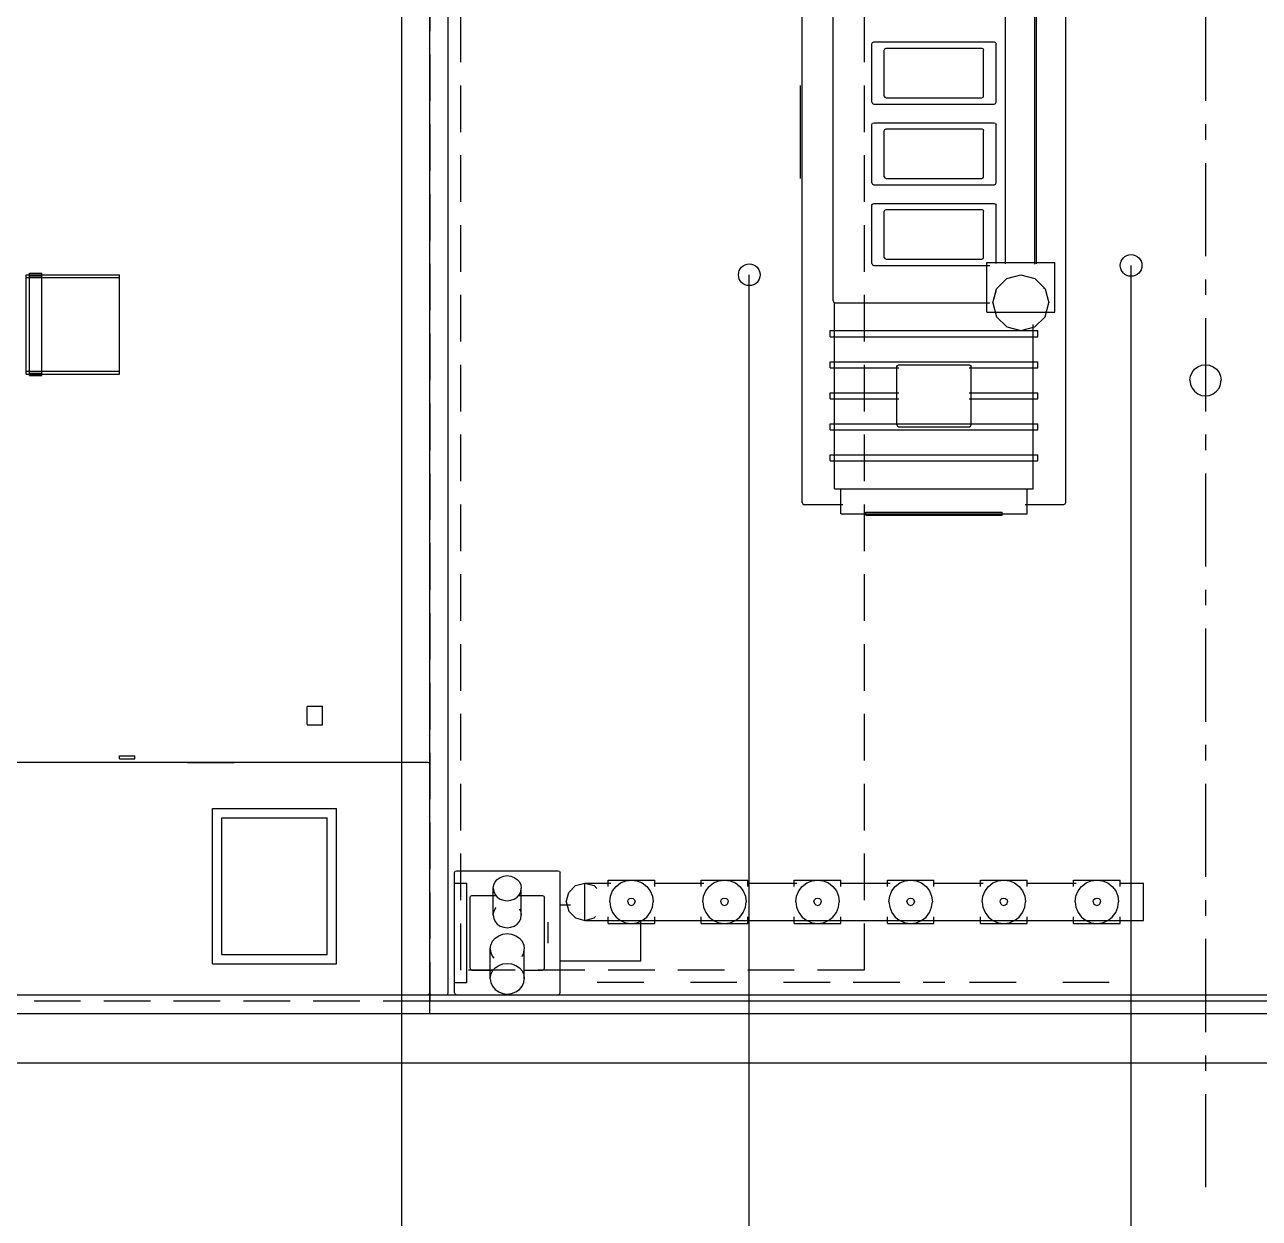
# Model space of a CAD drawing. Extents: x 5 to 836, y 5 to 589.
# Drawn here: x 286.9 to 366.5, y 376 to 452.9 of the extents above; entities that cross this region are included whole.
import ezdxf

# ---------------------------------------------------------------- set-up
doc = ezdxf.new("R2010")
doc.units = 0
doc.linetypes.add('CENTER', pattern=[10, 6, -1.5, 1, -1.5])
doc.linetypes.add('DASHED', pattern=[4.5, 3, -1.5])
for name, color, linetype in [('CENTRE', 4, 'CENTER'), ('CUT', 7, 'CONTINUOUS'), ('DETAIL', 8, 'CONTINUOUS'), ('GA', 4, 'DASHED'), ('MARKING', 4, 'DASHED'), ('MARKUP', 1, 'CONTINUOUS'), ('OUTLINE', 7, 'CONTINUOUS')]:
    doc.layers.add(name, color=color, linetype=linetype)

msp = doc.modelspace()

# ---------------------------------------------------------------- linework, layer by layer
at = {"layer": 'CENTRE'}
msp.add_line((363, 564), (363, 377), dxfattribs=at)
at = {"layer": 'CUT'}
for p, q in [((313, 390.52), (313, 461.8)), ((314.2, 390.52), (314.2, 461.8)), ((287, 436.62), (293, 436.62)), ((287, 430.61), (287, 436.59)), ((287.2, 436.73), (288, 436.73)), ((287.2, 430.5), (287.2, 436.7)), ((288, 430.47), (288, 436.73)), ((293, 430.58), (293, 436.62)), ((349.54, 435.9), (350.2, 436.56)), ((350.2, 436.56), (351.1, 436.8)), ((351.1, 436.8), (352, 436.56)), ((352, 436.56), (352.66, 435.9)), ((349.3, 435), (349.54, 435.9)), ((352.66, 435.9), (352.9, 435)), ((349.3, 435), (349.54, 434.1)), ((352.66, 434.1), (352.9, 435)), ((349.54, 434.1), (350.2, 433.44)), ((352, 433.44), (352.66, 434.1)), ((350.2, 433.44), (351.1, 433.2)), ((351.1, 433.2), (352, 433.44)), ((287, 430.58), (293, 430.58)), ((287.2, 430.47), (288, 430.47)), ((305.1, 409), (306.1, 409)), ((305.1, 407.82), (305.1, 408.98)), ((306.1, 407.8), (306.1, 409)), ((305.1, 407.8), (306.1, 407.8)), ((285.52, 405.4), (312.88, 405.4)), ((312.88, 405.4), (312.96, 405.37)), ((312.96, 405.36), (313, 405.28)), ((203, 390.4), (554.2, 390.4)), ((312.88, 390.4), (312.96, 390.44)), ((312.97, 390.44), (313, 390.52)), ((313, 389.2), (313, 390.4)), ((313.02, 390.48), (313.04, 390.44)), ((313.07, 390.42), (313.12, 390.4)), ((314.12, 390.42), (314.16, 390.44)), ((314.18, 390.47), (314.2, 390.52)), ((203, 389.2), (554.2, 389.2)), ((239.75, 386.02), (512.99, 386))]:
    msp.add_line(p, q, dxfattribs=at)
at = {"layer": 'DETAIL'}
for p, q in [((313, 389.2), (313, 550.8)), ((287.2, 430.3), (287.2, 436.9)), ((288, 430.3), (288, 436.9)), ((348.9, 437.6), (353.3, 437.6)), ((287, 430.4), (287, 436.8)), ((293, 430.4), (293, 436.8)), ((349.3, 435), (349.51, 435.77)), ((352.56, 435.99), (352.66, 435.9)), ((352.66, 435.9), (352.9, 435)), ((339.1, 435), (349.1, 435)), ((349.3, 435), (349.54, 434.1)), ((352.66, 434.1), (352.9, 435)), ((348.9, 434.4), (353.3, 434.4)), ((349.54, 434.1), (350.2, 433.44)), ((352, 433.44), (352.66, 434.1)), ((338.8, 433.2), (352.2, 433.2)), ((350.2, 433.44), (351.1, 433.2)), ((351.1, 433.2), (352, 433.44)), ((338.8, 432.8), (352.2, 432.8)), ((338.8, 431.2), (352.2, 431.2)), ((338.8, 430.8), (343.23, 430.8)), ((347.77, 430.8), (352.2, 430.8)), ((362.03, 430.26), (362.13, 430.5)), ((362.13, 430.5), (362.29, 430.71)), ((362.29, 430.71), (362.5, 430.87)), ((362.5, 430.87), (362.74, 430.97)), ((362.74, 430.97), (363, 431)), ((363, 431), (363.26, 430.97)), ((363.26, 430.97), (363.5, 430.87)), ((363.5, 430.87), (363.71, 430.71)), ((363.71, 430.71), (363.87, 430.5)), ((363.87, 430.5), (363.97, 430.26)), ((362, 430), (362.03, 430.26)), ((362, 430), (362.03, 429.74)), ((362.03, 429.74), (362.13, 429.5)), ((363.87, 429.5), (363.97, 429.74)), ((363.97, 430.26), (364, 430)), ((363.97, 429.74), (364, 430)), ((338.8, 429.2), (343.23, 429.2)), ((347.77, 429.2), (352.2, 429.2)), ((362.13, 429.5), (362.29, 429.29)), ((362.29, 429.29), (362.5, 429.13)), ((362.5, 429.13), (362.74, 429.03)), ((362.74, 429.03), (363, 429)), ((363, 429), (363.26, 429.03)), ((363.26, 429.03), (363.5, 429.13)), ((363.5, 429.13), (363.71, 429.29)), ((363.71, 429.29), (363.87, 429.5)), ((338.8, 428.8), (343.23, 428.8)), ((347.77, 428.8), (352.2, 428.8)), ((338.8, 427.2), (352.2, 427.2)), ((338.8, 426.8), (352.2, 426.8)), ((338.8, 425.2), (352.2, 425.2)), ((338.8, 424.8), (352.2, 424.8)), ((339.1, 423), (351.9, 423)), ((339.5, 421.4), (351.5, 421.4)), ((341.1, 421.3), (341.1, 421.5)), ((341.1, 421.5), (349.9, 421.5)), ((341.1, 421.3), (349.9, 421.3)), ((349.9, 421.3), (349.9, 421.5)), ((305.1, 407.82), (305.1, 408.98)), ((306.1, 407.82), (306.1, 408.98)), ((293, 405.6), (293, 405.8)), ((293, 405.8), (294, 405.8)), ((294, 405.6), (294, 405.8)), ((293, 405.6), (294, 405.6)), ((299, 392.4), (299, 402.4)), ((299, 402.4), (307, 402.4)), ((307, 392.4), (307, 402.4)), ((299.6, 393), (299.6, 401.8)), ((299.6, 401.8), (306.4, 401.8)), ((306.4, 393), (306.4, 401.8)), ((317.22, 397.68), (317.36, 397.84)), ((317.36, 397.84), (317.55, 397.97)), ((317.55, 397.97), (317.77, 398.05)), ((317.77, 398.05), (318, 398.08)), ((318, 398.08), (318.23, 398.05)), ((318.23, 398.05), (318.45, 397.97)), ((318.45, 397.97), (318.64, 397.84)), ((318.64, 397.84), (318.78, 397.68)), ((314.6, 391.2), (314.6, 397.6)), ((315.4, 391.2), (315.4, 397.6)), ((317.1, 397.27), (317.13, 397.48)), ((317.1, 397.27), (317.13, 397.06)), ((317.13, 397.48), (317.22, 397.68)), ((317.13, 397.06), (317.22, 396.86)), ((318.78, 397.68), (318.87, 397.48)), ((318.78, 396.86), (318.87, 397.06)), ((318.87, 397.48), (318.9, 397.27)), ((318.87, 397.06), (318.9, 397.27)), ((321.96, 397), (322.4, 397.44)), ((322.4, 397.44), (323, 397.6)), ((323, 395.2), (323, 397.6)), ((323, 397.6), (323.6, 397.44)), ((323.6, 397.44), (323.78, 397.26)), ((324.5, 397.8), (327.5, 397.8)), ((324.65, 396.76), (324.79, 397.1)), ((324.79, 397.1), (325.01, 397.39)), ((325.01, 397.39), (325.3, 397.61)), ((325.3, 397.61), (325.64, 397.75)), ((325.64, 397.75), (326, 397.8)), ((326, 397.8), (326.36, 397.75)), ((326.36, 397.75), (326.7, 397.61)), ((326.7, 397.61), (326.99, 397.39)), ((326.99, 397.39), (327.21, 397.1)), ((327.21, 397.1), (327.35, 396.76)), ((330.5, 397.8), (333.5, 397.8)), ((330.65, 396.76), (330.79, 397.1)), ((330.79, 397.1), (331.01, 397.39)), ((331.01, 397.39), (331.3, 397.61)), ((331.3, 397.61), (331.64, 397.75)), ((331.64, 397.75), (332, 397.8)), ((332, 397.8), (332.36, 397.75)), ((332.36, 397.75), (332.7, 397.61)), ((332.7, 397.61), (332.99, 397.39)), ((332.99, 397.39), (333.21, 397.1)), ((333.21, 397.1), (333.35, 396.76)), ((336.5, 397.8), (339.5, 397.8)), ((336.65, 396.76), (336.79, 397.1)), ((336.79, 397.1), (337.01, 397.39)), ((337.01, 397.39), (337.3, 397.61)), ((337.3, 397.61), (337.64, 397.75)), ((337.64, 397.75), (338, 397.8)), ((338, 397.8), (338.36, 397.75)), ((338.36, 397.75), (338.7, 397.61)), ((338.7, 397.61), (338.99, 397.39)), ((338.99, 397.39), (339.21, 397.1)), ((339.21, 397.1), (339.35, 396.76)), ((342.5, 397.8), (345.5, 397.8)), ((342.65, 396.76), (342.79, 397.1)), ((342.79, 397.1), (343.01, 397.39)), ((343.01, 397.39), (343.3, 397.61)), ((343.3, 397.61), (343.64, 397.75)), ((343.64, 397.75), (344, 397.8)), ((344, 397.8), (344.36, 397.75)), ((344.36, 397.75), (344.7, 397.61)), ((344.7, 397.61), (344.99, 397.39)), ((344.99, 397.39), (345.21, 397.1)), ((345.21, 397.1), (345.35, 396.76)), ((348.5, 397.8), (351.5, 397.8)), ((348.65, 396.76), (348.79, 397.1)), ((348.79, 397.1), (349.01, 397.39)), ((349.01, 397.39), (349.3, 397.61)), ((349.3, 397.61), (349.64, 397.75)), ((349.64, 397.75), (350, 397.8)), ((350, 397.8), (350.36, 397.75)), ((350.36, 397.75), (350.7, 397.61)), ((350.7, 397.61), (350.99, 397.39)), ((350.99, 397.39), (351.21, 397.1)), ((351.21, 397.1), (351.35, 396.76)), ((354.5, 397.8), (357.5, 397.8)), ((354.65, 396.76), (354.79, 397.1)), ((354.79, 397.1), (355.01, 397.39)), ((355.01, 397.39), (355.3, 397.61)), ((355.3, 397.61), (355.64, 397.75)), ((355.64, 397.75), (356, 397.8)), ((356, 397.8), (356.36, 397.75)), ((356.36, 397.75), (356.7, 397.61)), ((356.7, 397.61), (356.99, 397.39)), ((356.99, 397.39), (357.21, 397.1)), ((357.21, 397.1), (357.35, 396.76)), ((359, 395.2), (359, 397.6)), ((317.22, 396.86), (317.36, 396.7)), ((317.36, 396.7), (317.55, 396.57)), ((317.55, 396.57), (317.77, 396.49)), ((317.77, 396.49), (318, 396.46)), ((318, 396.46), (318.23, 396.49)), ((318.23, 396.49), (318.45, 396.57)), ((318.45, 396.57), (318.64, 396.7)), ((318.64, 396.7), (318.78, 396.86)), ((321.8, 396.4), (321.96, 397)), ((321.8, 396.4), (321.96, 395.8)), ((324.6, 396.4), (324.65, 396.76)), ((324.6, 396.4), (324.65, 396.04)), ((325.76, 396.4), (325.79, 396.52)), ((325.76, 396.4), (325.79, 396.28)), ((325.79, 396.52), (325.88, 396.61)), ((325.79, 396.28), (325.88, 396.19)), ((325.88, 396.61), (326, 396.64)), ((326, 396.64), (326.12, 396.61)), ((326.12, 396.61), (326.21, 396.52)), ((326.12, 396.19), (326.21, 396.28)), ((326.21, 396.52), (326.24, 396.4)), ((326.21, 396.28), (326.24, 396.4)), ((327.35, 396.76), (327.4, 396.4)), ((327.35, 396.04), (327.4, 396.4)), ((330.6, 396.4), (330.65, 396.76)), ((330.6, 396.4), (330.65, 396.04)), ((331.76, 396.4), (331.79, 396.52)), ((331.76, 396.4), (331.79, 396.28)), ((331.79, 396.52), (331.88, 396.61)), ((331.79, 396.28), (331.88, 396.19)), ((331.88, 396.61), (332, 396.64)), ((332, 396.64), (332.12, 396.61)), ((332.12, 396.61), (332.21, 396.52)), ((332.12, 396.19), (332.21, 396.28)), ((332.21, 396.52), (332.24, 396.4)), ((332.21, 396.28), (332.24, 396.4)), ((333.35, 396.76), (333.4, 396.4)), ((333.35, 396.04), (333.4, 396.4)), ((336.6, 396.4), (336.65, 396.76)), ((336.6, 396.4), (336.65, 396.04)), ((337.76, 396.4), (337.79, 396.52)), ((337.76, 396.4), (337.79, 396.28)), ((337.79, 396.52), (337.88, 396.61)), ((337.79, 396.28), (337.88, 396.19)), ((337.88, 396.61), (338, 396.64)), ((338, 396.64), (338.12, 396.61)), ((338.12, 396.61), (338.21, 396.52)), ((338.12, 396.19), (338.21, 396.28)), ((338.21, 396.52), (338.24, 396.4)), ((338.21, 396.28), (338.24, 396.4)), ((339.35, 396.76), (339.4, 396.4)), ((339.35, 396.04), (339.4, 396.4)), ((342.6, 396.4), (342.65, 396.76)), ((342.6, 396.4), (342.65, 396.04)), ((343.76, 396.4), (343.79, 396.52)), ((343.76, 396.4), (343.79, 396.28)), ((343.79, 396.52), (343.88, 396.61)), ((343.79, 396.28), (343.88, 396.19)), ((343.88, 396.61), (344, 396.64)), ((344, 396.64), (344.12, 396.61)), ((344.12, 396.61), (344.21, 396.52)), ((344.12, 396.19), (344.21, 396.28)), ((344.21, 396.52), (344.24, 396.4)), ((344.21, 396.28), (344.24, 396.4)), ((345.35, 396.76), (345.4, 396.4)), ((345.35, 396.04), (345.4, 396.4)), ((348.6, 396.4), (348.65, 396.76)), ((348.6, 396.4), (348.65, 396.04)), ((349.76, 396.4), (349.79, 396.52)), ((349.76, 396.4), (349.79, 396.28)), ((349.79, 396.52), (349.88, 396.61)), ((349.79, 396.28), (349.88, 396.19)), ((349.88, 396.61), (350, 396.64)), ((350, 396.64), (350.12, 396.61)), ((350.12, 396.61), (350.21, 396.52)), ((350.12, 396.19), (350.21, 396.28)), ((350.21, 396.52), (350.24, 396.4)), ((350.21, 396.28), (350.24, 396.4)), ((351.35, 396.76), (351.4, 396.4)), ((351.35, 396.04), (351.4, 396.4)), ((354.6, 396.4), (354.65, 396.76)), ((354.6, 396.4), (354.65, 396.04)), ((355.76, 396.4), (355.79, 396.52)), ((355.76, 396.4), (355.79, 396.28)), ((355.79, 396.52), (355.88, 396.61)), ((355.79, 396.28), (355.88, 396.19)), ((355.88, 396.61), (356, 396.64)), ((356, 396.64), (356.12, 396.61)), ((356.12, 396.61), (356.21, 396.52)), ((356.12, 396.19), (356.21, 396.28)), ((356.21, 396.52), (356.24, 396.4)), ((356.21, 396.28), (356.24, 396.4)), ((357.35, 396.76), (357.4, 396.4)), ((357.35, 396.04), (357.4, 396.4)), ((317.1, 395.53), (317.13, 395.74)), ((317.1, 395.53), (317.13, 395.32)), ((317.13, 395.74), (317.22, 395.94)), ((317.22, 395.94), (317.29, 396.02)), ((318.78, 395.94), (318.87, 395.74)), ((318.87, 395.74), (318.9, 395.53)), ((318.87, 395.32), (318.9, 395.53)), ((321.4, 392.6), (321.4, 396.2)), ((321.96, 395.8), (322.4, 395.36)), ((323.6, 395.36), (323.69, 395.45)), ((324.65, 396.04), (324.79, 395.7)), ((324.79, 395.7), (325.01, 395.41)), ((325.88, 396.19), (326, 396.16)), ((326, 396.16), (326.12, 396.19)), ((326.99, 395.41), (327.21, 395.7)), ((327.21, 395.7), (327.35, 396.04)), ((330.65, 396.04), (330.79, 395.7)), ((330.79, 395.7), (331.01, 395.41)), ((331.88, 396.19), (332, 396.16)), ((332, 396.16), (332.12, 396.19)), ((332.99, 395.41), (333.21, 395.7)), ((333.21, 395.7), (333.35, 396.04)), ((336.65, 396.04), (336.79, 395.7)), ((336.79, 395.7), (337.01, 395.41)), ((337.88, 396.19), (338, 396.16)), ((338, 396.16), (338.12, 396.19)), ((338.99, 395.41), (339.21, 395.7)), ((339.21, 395.7), (339.35, 396.04)), ((342.65, 396.04), (342.79, 395.7)), ((342.79, 395.7), (343.01, 395.41)), ((343.88, 396.19), (344, 396.16)), ((344, 396.16), (344.12, 396.19)), ((344.99, 395.41), (345.21, 395.7)), ((345.21, 395.7), (345.35, 396.04)), ((348.65, 396.04), (348.79, 395.7)), ((348.79, 395.7), (349.01, 395.41)), ((349.88, 396.19), (350, 396.16)), ((350, 396.16), (350.12, 396.19)), ((350.99, 395.41), (351.21, 395.7)), ((351.21, 395.7), (351.35, 396.04)), ((354.65, 396.04), (354.79, 395.7)), ((354.79, 395.7), (355.01, 395.41)), ((355.88, 396.19), (356, 396.16)), ((356, 396.16), (356.12, 396.19)), ((356.99, 395.41), (357.21, 395.7)), ((357.21, 395.7), (357.35, 396.04)), ((317.13, 395.32), (317.22, 395.12)), ((317.22, 395.12), (317.36, 394.96)), ((317.36, 394.96), (317.55, 394.83)), ((317.55, 394.83), (317.77, 394.75)), ((317.77, 394.75), (318, 394.72)), ((318, 394.72), (318.23, 394.75)), ((318.23, 394.75), (318.45, 394.83)), ((318.45, 394.83), (318.64, 394.96)), ((318.64, 394.96), (318.78, 395.12)), ((318.78, 395.12), (318.87, 395.32)), ((322.4, 395.36), (323, 395.2)), ((323, 395.2), (323.6, 395.36)), ((324.5, 395), (327.5, 395)), ((325.01, 395.41), (325.3, 395.19)), ((325.3, 395.19), (325.64, 395.05)), ((325.64, 395.05), (326, 395)), ((326, 395), (326.36, 395.05)), ((326.36, 395.05), (326.7, 395.19)), ((326.6, 392.6), (326.6, 395.19)), ((326.7, 395.19), (326.99, 395.41)), ((330.5, 395), (333.5, 395)), ((331.01, 395.41), (331.3, 395.19)), ((331.3, 395.19), (331.64, 395.05)), ((331.64, 395.05), (332, 395)), ((332, 395), (332.36, 395.05)), ((332.36, 395.05), (332.7, 395.19)), ((332.7, 395.19), (332.99, 395.41)), ((336.5, 395), (339.5, 395)), ((337.01, 395.41), (337.3, 395.19)), ((337.3, 395.19), (337.64, 395.05)), ((337.64, 395.05), (338, 395)), ((338, 395), (338.36, 395.05)), ((338.36, 395.05), (338.7, 395.19)), ((338.7, 395.19), (338.99, 395.41)), ((342.5, 395), (345.5, 395)), ((343.01, 395.41), (343.3, 395.19)), ((343.3, 395.19), (343.64, 395.05)), ((343.64, 395.05), (344, 395)), ((344, 395), (344.36, 395.05)), ((344.36, 395.05), (344.7, 395.19)), ((344.7, 395.19), (344.99, 395.41)), ((348.5, 395), (351.5, 395)), ((349.01, 395.41), (349.3, 395.19)), ((349.3, 395.19), (349.64, 395.05)), ((349.64, 395.05), (350, 395)), ((350, 395), (350.36, 395.05)), ((350.36, 395.05), (350.7, 395.19)), ((350.7, 395.19), (350.99, 395.41)), ((354.5, 395), (357.5, 395)), ((355.01, 395.41), (355.3, 395.19)), ((355.3, 395.19), (355.64, 395.05)), ((355.64, 395.05), (356, 395)), ((356, 395), (356.36, 395.05)), ((356.36, 395.05), (356.7, 395.19)), ((356.7, 395.19), (356.99, 395.41)), ((317.05, 393.85), (317.22, 394.06)), ((317.22, 394.06), (317.45, 394.21)), ((317.45, 394.21), (317.72, 394.31)), ((317.72, 394.31), (318, 394.35)), ((318, 394.35), (318.28, 394.31)), ((318.28, 394.31), (318.55, 394.21)), ((318.55, 394.21), (318.78, 394.06)), ((318.78, 394.06), (318.95, 393.85)), ((316.9, 393.36), (316.94, 393.61)), ((316.9, 393.36), (316.94, 393.1)), ((316.94, 393.61), (317.05, 393.85)), ((316.94, 393.1), (317.05, 392.86)), ((318.95, 393.85), (319.06, 393.61)), ((318.95, 392.86), (319.06, 393.1)), ((319.06, 393.61), (319.1, 393.36)), ((319.06, 393.1), (319.1, 393.36)), ((299, 392.4), (307, 392.4)), ((299.6, 393), (306.4, 393)), ((317.05, 392.86), (317.13, 392.76)), ((317.22, 392.14), (317.45, 392.3)), ((317.45, 392.3), (317.72, 392.4)), ((317.72, 392.4), (318, 392.43)), ((318, 392.43), (318.28, 392.4)), ((318.28, 392.4), (318.55, 392.3)), ((318.55, 392.3), (318.78, 392.14)), ((316.9, 391.44), (316.94, 391.7)), ((316.94, 391.7), (317.05, 391.94)), ((317.05, 391.94), (317.22, 392.14)), ((318.78, 392.14), (318.95, 391.94)), ((318.95, 391.94), (319.06, 391.7)), ((319.06, 391.7), (319.1, 391.44)), ((316.9, 391.44), (316.94, 391.19)), ((316.94, 391.19), (317.05, 390.95)), ((317.05, 390.95), (317.22, 390.74)), ((317.22, 390.74), (317.45, 390.59)), ((318.55, 390.59), (318.78, 390.74)), ((318.78, 390.74), (318.95, 390.95)), ((318.95, 390.95), (319.06, 391.19)), ((319.06, 391.19), (319.1, 391.44)), ((205.38, 390.4), (554.2, 390.4)), ((317.45, 390.59), (317.72, 390.49)), ((317.72, 390.49), (318, 390.45)), ((318, 390.45), (318.28, 390.49)), ((318.28, 390.49), (318.55, 390.59)), ((222.59, 389.2), (539.67, 389.2))]:
    msp.add_line(p, q, dxfattribs=at)
at = {"layer": 'GA'}
for p, q in [((313, 550), (313, 390)), ((313, 550), (313, 390)), ((313, 390), (313, 550)), ((313, 390), (313, 550)), ((315, 392), (315, 548)), ((341, 548), (341, 392)), ((341, 392), (315, 392)), ((313, 390), (203, 390)), ((313, 390), (203, 390)), ((413, 390), (313, 390)), ((483, 390), (313, 390))]:
    msp.add_line(p, q, dxfattribs=at)
at = {"layer": 'MARKING'}
for p, q in [((336.9, 443), (336.9, 449)), ((297.4, 405.38), (300.6, 405.38)), ((321.42, 392.8), (321.42, 396)), ((323.8, 391.22), (328.2, 391.22)), ((329.8, 391.22), (334.2, 391.22)), ((335.8, 391.22), (346.2, 391.22)), ((347.8, 391.22), (352.2, 391.22)), ((353.8, 391.22), (358.2, 391.22))]:
    msp.add_line(p, q, dxfattribs=at)
at = {"layer": 'MARKUP'}
for p, q in [((311.2, 368.2), (311.2, 469)), ((358.2, 368.2), (358.2, 437.4)), ((333.6, 368.2), (333.6, 436.8))]:
    msp.add_line(p, q, dxfattribs=at)
for centre in [(358.2, 437.4), (333.6, 436.8)]:
    msp.add_circle(centre, 0.7, dxfattribs=at)
at = {"layer": 'OUTLINE'}
for p, q in [((337, 422.12), (337, 458.88)), ((354, 422.12), (354, 458.88)), ((339, 435.12), (339, 457.88)), ((350.1, 437.51), (350.1, 458)), ((352, 437.49), (352, 457.88)), ((352.1, 437.51), (352.1, 458)), ((341.5, 451.68), (341.54, 451.76)), ((341.5, 447.92), (341.5, 451.68)), ((341.54, 451.76), (341.62, 451.8)), ((341.62, 451.8), (349.38, 451.8)), ((342.3, 451.28), (342.34, 451.36)), ((342.3, 448.32), (342.3, 451.28)), ((342.34, 451.36), (342.42, 451.4)), ((342.42, 451.4), (348.58, 451.4)), ((348.58, 451.4), (348.66, 451.36)), ((348.66, 451.36), (348.7, 451.28)), ((348.7, 448.32), (348.7, 451.28)), ((349.38, 451.8), (349.46, 451.76)), ((349.47, 451.76), (349.51, 451.68)), ((349.5, 447.92), (349.5, 451.68)), ((336.9, 443), (336.9, 449)), ((342.3, 448.32), (342.34, 448.24)), ((342.34, 448.24), (342.42, 448.2)), ((342.42, 448.2), (348.58, 448.2)), ((348.58, 448.2), (348.66, 448.24)), ((348.66, 448.24), (348.7, 448.32)), ((341.5, 447.92), (341.54, 447.84)), ((341.54, 447.84), (341.62, 447.8)), ((341.62, 447.8), (349.38, 447.8)), ((349.38, 447.8), (349.46, 447.84)), ((349.46, 447.84), (349.5, 447.92)), ((341.5, 446.48), (341.54, 446.56)), ((341.5, 442.72), (341.5, 446.48)), ((341.54, 446.56), (341.62, 446.6)), ((341.62, 446.6), (349.38, 446.6)), ((349.38, 446.6), (349.46, 446.56)), ((349.46, 446.56), (349.5, 446.48)), ((349.5, 442.72), (349.5, 446.48)), ((342.3, 446.08), (342.34, 446.16)), ((342.3, 443.12), (342.3, 446.08)), ((342.34, 446.16), (342.42, 446.2)), ((342.42, 446.2), (348.58, 446.2)), ((348.58, 446.2), (348.66, 446.16)), ((348.66, 446.16), (348.7, 446.08)), ((348.7, 443.12), (348.7, 446.08)), ((341.5, 442.72), (341.54, 442.64)), ((341.54, 442.64), (341.62, 442.6)), ((341.62, 442.6), (349.38, 442.6)), ((342.3, 443.12), (342.34, 443.04)), ((342.34, 443.04), (342.42, 443)), ((342.42, 443), (348.58, 443)), ((348.58, 443), (348.66, 443.04)), ((348.66, 443.04), (348.7, 443.12)), ((349.38, 442.6), (349.46, 442.64)), ((349.46, 442.64), (349.5, 442.72)), ((341.5, 441.28), (341.54, 441.36)), ((341.5, 437.52), (341.5, 441.28)), ((341.54, 441.36), (341.62, 441.4)), ((341.62, 441.4), (349.38, 441.4)), ((342.3, 440.88), (342.34, 440.96)), ((342.3, 437.92), (342.3, 440.88)), ((342.34, 440.96), (342.42, 441)), ((342.42, 441), (348.58, 441)), ((348.58, 441), (348.66, 440.96)), ((348.66, 440.96), (348.7, 440.88)), ((348.7, 437.92), (348.7, 440.88)), ((349.38, 441.4), (349.46, 441.36)), ((349.46, 441.36), (349.5, 441.28)), ((349.5, 437.52), (349.5, 441.28)), ((342.3, 437.92), (342.34, 437.84)), ((342.34, 437.84), (342.42, 437.8)), ((342.42, 437.8), (348.58, 437.8)), ((348.58, 437.8), (348.66, 437.84)), ((348.66, 437.84), (348.7, 437.92)), ((287.2, 436.9), (288, 436.9)), ((341.5, 437.52), (341.54, 437.44)), ((341.54, 437.44), (341.62, 437.4)), ((341.62, 437.4), (349.1, 437.4)), ((348.9, 434.4), (348.9, 437.6)), ((353.3, 434.4), (353.3, 437.6)), ((287, 436.8), (293, 436.8)), ((339, 435.12), (339.04, 435.04)), ((339.04, 435.04), (339.12, 435)), ((339.1, 423), (339.1, 435)), ((339.12, 435), (339.26, 435)), ((338.8, 432.8), (338.8, 433.2)), ((351.9, 423), (351.9, 433.6)), ((352.2, 432.8), (352.2, 433.2)), ((338.8, 430.8), (338.8, 431.2)), ((343.1, 430.88), (343.14, 430.96)), ((343.1, 427.12), (343.1, 430.88)), ((343.14, 430.96), (343.22, 431)), ((343.22, 431), (347.78, 431)), ((347.78, 431), (347.86, 430.96)), ((347.86, 430.96), (347.9, 430.88)), ((347.9, 427.12), (347.9, 430.88)), ((352.2, 430.8), (352.2, 431.2)), ((287, 430.4), (293, 430.4)), ((287.2, 430.3), (288, 430.3)), ((338.8, 428.8), (338.8, 429.2)), ((352.2, 428.8), (352.2, 429.2)), ((338.8, 426.8), (338.8, 427.2)), ((343.1, 427.12), (343.14, 427.04)), ((343.14, 427.04), (343.22, 427)), ((343.22, 427), (347.78, 427)), ((347.78, 427), (347.86, 427.04)), ((347.86, 427.04), (347.9, 427.12)), ((352.2, 426.8), (352.2, 427.2)), ((338.8, 424.8), (338.8, 425.2)), ((352.2, 424.8), (352.2, 425.2)), ((339.5, 421.4), (339.5, 423)), ((351.5, 421.4), (351.5, 423)), ((337, 422.12), (337.04, 422.04)), ((337.04, 422.04), (337.12, 422)), ((337.12, 422), (339.63, 422)), ((351.37, 422), (353.88, 422)), ((353.88, 422), (353.96, 422.04)), ((353.96, 422.04), (354, 422.12)), ((305.1, 409), (306.1, 409)), ((305.1, 407.8), (306.1, 407.8)), ((285.52, 405.4), (312.88, 405.4)), ((312.88, 405.4), (312.96, 405.36)), ((312.96, 405.36), (313, 405.28)), ((313, 390.52), (313, 405.28)), ((314.6, 398.28), (314.64, 398.36)), ((314.6, 390.52), (314.6, 398.28)), ((314.64, 398.36), (314.72, 398.4)), ((314.72, 398.4), (321.28, 398.4)), ((321.28, 398.4), (321.36, 398.36)), ((321.36, 398.36), (321.4, 398.28)), ((321.4, 396.06), (321.4, 398.28)), ((314.6, 397.6), (315.4, 397.6)), ((317.1, 395.53), (317.1, 397.27)), ((318.9, 395.53), (318.9, 397.27)), ((323, 397.6), (324.67, 397.6)), ((324.5, 397.38), (324.5, 397.8)), ((327.47, 397.6), (330.67, 397.6)), ((327.5, 397.38), (327.5, 397.8)), ((330.5, 397.38), (330.5, 397.8)), ((333.47, 397.6), (336.67, 397.6)), ((333.5, 397.38), (333.5, 397.8)), ((336.5, 397.38), (336.5, 397.8)), ((339.47, 397.6), (342.67, 397.6)), ((339.5, 397.38), (339.5, 397.8)), ((342.5, 397.38), (342.5, 397.8)), ((345.47, 397.6), (348.67, 397.6)), ((345.5, 397.38), (345.5, 397.8)), ((348.5, 397.38), (348.5, 397.8)), ((351.47, 397.6), (354.67, 397.6)), ((351.5, 397.38), (351.5, 397.8)), ((354.5, 397.38), (354.5, 397.8)), ((357.47, 397.6), (359, 397.6)), ((357.5, 397.38), (357.5, 397.8)), ((315.6, 396.68), (315.64, 396.76)), ((315.6, 392.12), (315.6, 396.68)), ((315.64, 396.76), (315.72, 396.8)), ((315.72, 396.8), (317.24, 396.8)), ((318.76, 396.8), (320.28, 396.8)), ((320.28, 396.8), (320.36, 396.76)), ((320.36, 396.76), (320.4, 396.68)), ((320.4, 392.12), (320.4, 396.68)), ((321.4, 396.2), (322.08, 396.2)), ((321.42, 392.6), (321.42, 396.2)), ((320.64, 393.72), (320.64, 395.08)), ((323, 395.2), (359, 395.2)), ((324.5, 395), (324.5, 395.42)), ((327.5, 395), (327.5, 395.42)), ((330.5, 395), (330.5, 395.42)), ((333.5, 395), (333.5, 395.42)), ((336.5, 395), (336.5, 395.42)), ((339.5, 395), (339.5, 395.42)), ((342.5, 395), (342.5, 395.42)), ((345.5, 395), (345.5, 395.42)), ((348.5, 395), (348.5, 395.42)), ((351.5, 395), (351.5, 395.42)), ((354.5, 395), (354.5, 395.42)), ((357.5, 395), (357.5, 395.42)), ((316.9, 391.44), (316.9, 393.36)), ((319.1, 391.44), (319.1, 393.36)), ((321.4, 390.52), (321.4, 392.74)), ((321.4, 392.6), (326.6, 392.6)), ((315.6, 392.12), (315.64, 392.04)), ((315.64, 392.04), (315.72, 392)), ((315.72, 392), (317.1, 392)), ((319.04, 392), (320.28, 392)), ((320.28, 392), (320.36, 392.04)), ((320.36, 392.04), (320.4, 392.12)), ((314.6, 391.2), (315.4, 391.2)), ((285.52, 390.4), (312.88, 390.4)), ((312.88, 390.4), (312.96, 390.44)), ((312.96, 390.44), (313, 390.52)), ((313, 390.52), (313.04, 390.44)), ((313.04, 390.44), (313.12, 390.4)), ((313.12, 390.4), (314.08, 390.4)), ((314.08, 390.4), (314.16, 390.44)), ((314.16, 390.44), (314.2, 390.52)), ((314.6, 390.52), (314.64, 390.44)), ((314.64, 390.44), (314.72, 390.4)), ((314.72, 390.4), (321.28, 390.4)), ((321.28, 390.4), (321.36, 390.44)), ((321.36, 390.44), (321.4, 390.52))]:
    msp.add_line(p, q, dxfattribs=at)

doc.saveas('drawing.dxf')
